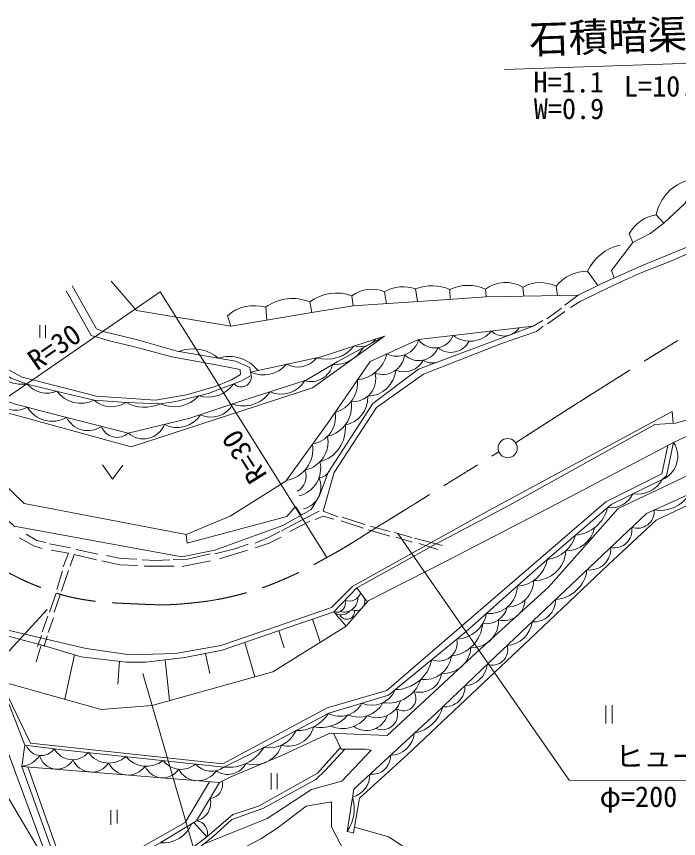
# Model space of a CAD drawing. Units: millimetres, scale not verified. Extents: x 40000 to 680000, y 20000 to 380000.
# Drawn here: x 115153 to 173890, y 266697 to 339632 of the extents above; entities that cross this region are included whole.
import ezdxf
from ezdxf.enums import TextEntityAlignment as Align

# ---------------------------------------------------------------- set-up
doc = ezdxf.new("R2010")
doc.units = ezdxf.units.MM
doc.header["$LTSCALE"] = 1000
doc.linetypes.add('CHAIN', pattern=[18.5, 12, -1.5, 3.5, -1.5])
doc.layers.add('M-BMK', color=2, linetype='CHAIN', lineweight=13)
doc.layers.add('M-WORK', color=1, linetype='Continuous', lineweight=13)
doc.styles.add('ＭＳ ゴシック', font='')
doc.styles.get('ＭＳ ゴシック').set_extended_font_data('MS Gothic')

msp = doc.modelspace()

# ---------------------------------------------------------------- linework, layer by layer
at = {"layer": 'M-BMK'}
for points, knots in [([(85758, 325328), (86893, 323715), (87182, 323296), (88079, 321984), (89416, 320029), (90116, 318902), (91436, 316937), (92461, 315412), (93037, 314559), (94071, 313040), (95606, 310785), (96463, 309519), (98015, 307275), (99021, 305820), (99620, 305028), (100610, 303561), (101357, 302454), (101741, 301810), (102490, 300704), (103107, 299794), (103433, 299268), (104117, 298407), (104582, 297822), (104844, 297493), (105371, 296963), (106513, 295814), (107156, 295165), (108421, 294154), (109342, 293417), (109866, 293009), (110854, 292366), (112092, 291560), (112804, 291131), (114115, 290450), (115368, 289800), (116076, 289432), (117400, 288943), (118590, 288503), (119264, 288245), (120511, 288006), (122395, 287645), (123482, 287610), (125399, 287530), (127208, 287455), (128231, 287363), (130033, 287530), (131986, 287711), (133087, 287864), (134985, 288355), (136346, 288707), (137099, 288959), (138397, 289498), (140123, 290215), (141042, 290731), (142683, 291625), (144727, 292739), (145792, 293502), (147777, 294720), (149854, 295993), (151006, 296724), (153078, 298005), (154978, 299179), (155573, 299546), (157945, 301007)], [0, 0, 0, 0, 1, 1, 1, 2, 2, 2, 3, 3, 3, 4, 4, 4, 5, 5, 5, 6, 6, 6, 7, 7, 7, 8, 8, 8, 9, 9, 9, 10, 10, 10, 11, 11, 11, 12, 12, 12, 13, 13, 13, 14, 14, 14, 15, 15, 15, 16, 16, 16, 17, 17, 17, 18, 18, 18, 19, 19, 19, 20, 20, 20, 21, 21, 21, 21]), ([(159437, 301809), (163920, 304694), (165068, 305428), (168701, 307712), (173036, 310438), (175517, 311882), (179858, 314600), (181100, 315378), (181713, 315961), (183027, 316610), (184296, 317238), (185036, 317528), (186339, 318081), (186936, 318335), (187270, 318483), (187883, 318695), (189241, 319162), (190045, 319283), (191449, 319584), (192390, 319785), (192936, 319790), (193890, 319915), (196033, 320197), (197241, 320302), (199381, 320605), (201498, 320905), (202676, 321133), (204793, 321431), (206860, 321722), (208023, 321854), (210094, 322113), (212220, 322380), (213413, 322509), (215538, 322780), (218340, 323137), (219900, 323410), (222708, 323724), (224618, 323938), (225692, 324028), (227612, 324129), (230379, 324275), (231937, 324277), (234706, 324176), (236650, 324106), (237726, 323880), (239658, 323653), (242671, 323298), (244347, 323005), (247348, 322558), (248362, 322406), (248931, 322323), (249942, 322153), (250680, 322029), (250915, 321988), (251829, 321822)], [0, 0, 0, 0, 1, 1, 1, 2, 2, 2, 3, 3, 3, 4, 4, 4, 5, 5, 5, 6, 6, 6, 7, 7, 7, 8, 8, 8, 9, 9, 9, 10, 10, 10, 11, 11, 11, 12, 12, 12, 13, 13, 13, 14, 14, 14, 15, 15, 15, 16, 16, 16, 17, 17, 17, 18, 18, 18, 18])]:
    msp.add_open_spline(points, degree=3, knots=knots, dxfattribs=at)
at = {"layer": 'M-WORK'}
for p, q in [((171903, 322027), (172589, 321306)), ((169522, 320344), (169844, 319592)), ((165810, 317022), (166719, 315769)), ((147812, 315213), (147968, 314149)), ((150563, 315456), (150732, 314335)), ((153610, 315403), (153643, 314531)), ((156753, 315424), (156813, 314745)), ((160086, 315625), (160170, 314814)), ((163027, 315689), (163144, 314876)), ((144902, 314832), (145036, 313951)), ((163816, 314025), (164975, 314913)), ((137263, 313827), (137357, 312695)), ((141188, 314303), (141347, 313369)), ((162213, 312818), (163499, 313739)), ((134181, 312158), (133867, 313086)), ((162258, 312354), (163789, 313462)), ((117214, 312254), (117219, 311144)), ((117722, 312254), (117736, 311079)), ((173310, 304588), (173398, 303536)), ((139396, 293949), (141188, 294859)), ((143969, 294877), (145924, 294227)), ((144061, 295209), (146074, 294555)), ((146385, 294095), (148289, 293531)), ((148318, 293924), (146531, 294422)), ((150236, 293411), (148698, 293853)), ((148835, 293430), (150250, 292979)), ((152964, 292682), (150452, 293355)), ((118085, 292849), (119940, 292475)), ((150866, 292871), (152531, 292344)), ((120444, 292344), (122377, 291920)), ((133180, 291525), (135649, 292273)), ((129843, 290841), (132383, 291349)), ((119244, 290437), (118736, 288807)), ((119762, 290468), (119159, 288659)), ((126479, 290848), (129138, 290848)), ((145337, 288926), (146216, 287796)), ((118666, 288457), (118080, 286793)), ((119068, 288401), (118496, 286772)), ((143305, 286799), (144393, 285548)), ((117925, 286440), (117445, 285036)), ((118426, 286292), (117974, 284987)), ((141428, 286158), (142097, 284118)), ((117375, 284714), (117026, 283730)), ((117893, 284693), (117618, 283730)), ((138425, 285131), (138890, 283614)), ((117353, 283861), (116910, 282388)), ((135423, 284105), (136290, 281052)), ((120308, 283003), (119444, 279049)), ((131929, 283121), (132317, 281344)), ((124306, 282424), (124145, 280407)), ((128339, 282551), (128724, 278934)), ((134396, 253691), (126358, 281352)), ((112744, 278775), (118399, 263586)), ((167434, 278506), (167434, 276919)), ((168005, 278527), (167995, 276908)), ((143289, 276042), (143970, 274641)), ((143970, 274641), (146128, 274641)), ((146620, 274546), (144031, 271790)), ((146128, 274641), (146620, 274546)), ((133181, 271667), (115645, 273098)), ((137752, 272490), (137752, 271061)), ((138291, 272474), (138291, 271093)), ((139812, 270912), (141722, 271951)), ((137002, 269372), (139812, 270912)), ((123541, 269224), (123541, 267907)), ((124081, 269240), (124081, 268034)), ((134265, 268377), (137002, 269372)), ((132619, 266885), (134265, 268377)), ((125678, 261436), (132619, 266885))]:
    msp.add_line(p, q, dxfattribs=at)
for points in [[(158444, 334917), (176870, 335536), (188513, 320807)], [(168183, 316431), (167939, 317100), (169844, 319592), (171383, 320385), (172589, 321306), (174446, 323052), (175414, 324655), (176081, 325607), (178827, 326051), (183112, 326813), (185143, 327067), (185604, 321814), (186778, 320830), (190365, 320782), (190825, 321258)], [(88923, 324980), (90674, 322623), (91198, 322051), (93261, 319099), (95515, 315846), (98411, 311850), (100998, 308279), (102887, 305748), (104006, 304724), (107053, 301844), (114957, 294416), (129812, 291702), (132741, 292273), (136335, 293583), (138787, 294464), (141311, 295892), (142025, 297122), (142819, 299169), (146771, 305296), (150818, 308327), (160991, 312152), (161864, 312644)], [(82032, 324184), (85624, 318223), (86647, 316271), (87433, 315223), (89052, 313343), (91195, 310129), (93337, 306796), (96289, 302273), (98265, 299416), (99408, 297559), (101122, 294964), (102772, 292425), (103470, 291331), (104661, 289520), (105836, 287838), (106486, 286711), (108073, 282839), (108901, 280839), (112605, 277813), (113701, 275473), (113875, 271235), (118399, 263586), (119851, 260195), (126629, 241893)], [(130212, 293677), (115833, 296429), (109468, 302578), (104058, 307781), (102336, 310574), (100812, 312875), (99590, 314526), (98067, 316780), (96511, 318764), (94476, 321005)], [(123563, 316141), (125817, 313538), (134181, 312158), (141878, 313459), (145036, 313951), (153035, 314491), (156813, 314745), (164975, 314913), (167089, 315951), (170613, 317498), (175422, 319474), (177255, 320022), (185087, 321117)], [(164311, 313807), (165174, 314353), (166914, 315206), (169037, 316194), (170631, 316913), (173255, 317964), (175266, 318832), (177699, 319756), (181138, 320161), (184778, 320616)], [(119570, 315293), (121769, 311320), (123406, 310847), (125620, 310311), (128929, 309444), (133013, 308689), (135002, 308308), (135044, 307857), (134233, 307398), (132794, 306791), (130241, 306065), (127480, 305585), (122244, 305958), (115652, 307619), (111399, 309894), (108087, 311746), (103728, 313893), (101844, 316031), (100151, 319268)], [(101831, 315038), (103389, 313627), (106521, 312030), (112123, 309070), (114673, 307547), (116091, 307018), (119022, 306309), (122038, 305589), (124884, 305388), (127889, 305272), (129285, 305473), (132163, 306192), (135073, 307272), (135983, 307790), (135845, 308488), (134576, 309060), (129418, 309935), (125884, 310930), (122858, 311670), (122252, 311912), (120110, 315722)], [(103919, 298677), (127904, 315203), (142683, 291625)], [(143704, 295247), (142359, 295731), (143335, 299176), (147091, 304932), (151270, 307900), (158285, 310661), (161301, 311693), (161892, 312164)], [(145136, 267712), (145051, 267204), (144500, 267336), (145075, 271083), (152362, 277805), (157131, 282353), (171040, 295541), (177135, 298279), (180729, 301660), (185419, 306635), (191395, 312039), (192038, 312373), (193894, 312682), (201655, 310278), (203420, 309751), (209112, 309423), (217261, 306311), (220935, 302955), (223934, 299955), (225045, 297781), (228315, 302605)], [(160991, 312152), (150829, 310961), (146528, 309025), (142751, 303517), (139037, 298407), (134117, 295296), (130212, 293677), (130308, 292915), (139140, 295272), (139918, 296153), (140405, 295379)], [(103181, 309203), (105891, 309145), (109584, 307431), (112874, 306045), (114948, 305272), (117995, 304468), (125063, 302659), (130438, 303950), (135242, 305558), (140850, 307367), (143611, 308976), (147796, 311282)], [(147796, 311282), (141412, 306676), (125334, 301454), (112913, 304856), (105583, 308241), (103938, 307976)], [(135926, 308080), (142175, 309431), (147796, 311282)], [(185775, 306957), (173627, 303551), (171786, 303424), (158899, 296274), (152374, 292840), (145337, 288926), (143305, 286799), (133418, 283419), (130085, 282752), (126641, 282356), (124879, 282356), (120896, 282832), (117634, 283784), (114103, 284752), (110928, 287355), (109290, 288741)], [(183389, 305984), (180613, 303010), (176581, 299788), (168535, 295979), (162358, 288986), (155962, 283209), (148032, 275850)], [(158705, 259820), (148183, 266855), (145136, 267712), (145588, 270283), (149802, 274116), (160705, 284400), (167681, 291019), (171918, 294947), (178097, 297867), (182861, 302218), (185313, 305170), (192979, 302623)], [(108738, 289765), (114404, 285194), (121332, 283552), (125236, 283004), (129259, 283123), (133283, 283837), (138306, 285552), (143091, 287194), (144996, 289099), (157066, 295788), (173326, 304597)], [(113710, 280663), (122657, 278144), (127180, 278502), (137893, 281501), (144393, 285548), (146369, 287786), (153344, 291333), (163152, 296428), (172933, 301571), (173449, 301839), (174960, 302546)], [(108738, 289765), (112172, 283388), (113553, 280984), (116410, 275151), (133455, 273318), (142716, 278293), (148025, 279841), (167434, 296570), (172407, 299057), (172933, 301571)], [(115889, 274992), (119203, 274583), (133561, 273038), (137737, 275098), (142871, 277819), (148171, 279422), (155060, 285072), (160170, 289611), (162455, 291627), (167915, 296341), (172438, 298547), (172835, 298880), (173449, 301839)], [(122789, 299843), (123677, 298594), (124594, 299836)], [(138656, 293991), (140567, 295014), (141999, 295734)], [(141643, 295003), (142352, 295313), (143323, 295025)], [(136332, 292917), (137499, 293392), (138529, 293937)], [(115381, 293388), (116764, 292627), (117427, 292443)], [(116016, 293699), (116962, 293134), (117759, 292972)], [(136328, 292494), (137583, 292917), (138646, 293444)], [(184744, 271830), (164175, 271884), (148984, 293771)], [(132746, 291956), (134525, 292405), (135702, 292816)], [(118233, 292292), (119764, 292017), (119300, 290793)], [(119929, 290848), (120268, 291902), (122248, 291427)], [(123153, 291800), (124408, 291539), (125826, 291490)], [(129064, 291441), (130327, 291469), (132344, 291949)], [(122740, 291328), (124327, 290989), (125886, 290919)], [(126299, 291413), (127519, 291356), (128775, 291420)], [(109290, 288741), (110928, 287355), (114103, 284752), (117634, 283784), (120896, 282832), (124879, 282356), (126641, 282356), (130085, 282752), (133418, 283419), (143305, 286799)], [(144393, 285548), (137893, 281501), (127180, 278502), (122657, 278144), (113710, 280663), (113553, 280984), (112172, 283388), (109290, 288741)], [(77287, 262858), (95785, 263001), (117892, 287030)], [(113710, 280663), (115889, 274992), (115645, 273098), (119177, 263239), (119949, 262784), (123091, 263557), (125557, 264985), (127895, 266308), (131133, 268276), (133181, 271667), (134113, 272136), (138826, 274120), (142953, 276056), (148032, 275850)], [(132053, 266840), (134351, 268844), (136637, 269584), (141874, 272494), (143902, 274782)], [(144287, 274641), (142572, 272759), (141722, 271951)], [(116161, 273056), (119542, 263495), (120573, 263431), (123097, 264130), (130112, 268129), (132270, 271741)], [(144031, 271790), (141319, 271044), (137383, 268489), (131758, 266209)], [(120107, 262823), (120933, 260407), (125303, 261719), (132053, 266840), (130901, 268135)]]:
    msp.add_lwpolyline(points, dxfattribs=at)
msp.add_lwpolyline([(132642, 264479), (136845, 266685), (138294, 267606), (140865, 269584), (143109, 269955), (143109, 267743), (144262, 265521), (138358, 264019), (133300, 263490)], close=True, dxfattribs=at)
msp.add_circle((158730, 301335), 851, dxfattribs=at)
for centre, radius, start, end in [((175806, 321263), 3977, 103.67472, 168.92465), ((172345, 318876), 3182, 97.98421, 152.51094), ((169612, 315255), 4193, 102.44141, 155.08193), ((165743, 313591), 3432, 88.88364, 142.31335), ((158573, 312980), 3048, 60.23412, 126.66939), ((161617, 312862), 3159, 63.47943, 118.99338), ((143513, 311284), 3810, 68.61857, 127.59593), ((146686, 312511), 2927, 67.37128, 127.54498), ((149454, 312323), 3323, 70.50234, 119.60829), ((152023, 311738), 3994, 66.5755, 111.43526), ((155203, 312168), 3606, 64.55505, 116.2166), ((139647, 310592), 4018, 67.44159, 126.39009), ((136242, 310351), 3622, 73.62498, 130.97866), ((155382, 313305), 2485, 233.0426, 320.32656), ((158398, 312882), 1603, 226.51329, 326.85586), ((145600, 312150), 1821, 254.31474, 322.1472), ((148888, 311501), 2015, 244.0369, 344.43617), ((152261, 311971), 1752, 215.18822, 338.18093), ((153692, 311636), 1804, 230.58975, 333.16676), ((130811, 306630), 3508, 49.97711, 110.75536), ((142682, 312309), 3089, 253.36383, 321.75647), ((143307, 311723), 2990, 267.90307, 330.2423), ((150851, 310927), 1829, 226.0646, 337.99476), ((134028, 306203), 3258, 38.30375, 107.15541), ((140104, 310691), 2161, 242.80938, 321.59072), ((145115, 310336), 2962, 275.61828, 347.41393), ((147649, 309814), 1943, 248.65818, 353.97259), ((115712, 310488), 3491, 210.29707, 276.22943), ((137071, 310508), 2685, 244.76068, 319.63942), ((141297, 309201), 1957, 253.11771, 346.22002), ((149560, 309959), 1863, 246.20108, 333.86139), ((152066, 310401), 1514, 236.56039, 283.55151), ((135090, 307668), 901, 224.31708, 7.75877), ((145036, 307441), 1987, 264.56042, 16.45126), ((146246, 308506), 2575, 271.86546, 354.39351), ((138649, 308520), 2397, 245.58379, 330.17992), ((142669, 307137), 2748, 285.87094, 5.23825), ((117878, 308586), 2378, 221.27795, 291.52727), ((120875, 307996), 2673, 217.35915, 295.77215), ((132153, 308691), 2825, 253.2131, 324.21562), ((135309, 307905), 2824, 249.81642, 326.29162), ((115099, 306710), 2021, 203.41392, 300.23822), ((129125, 307983), 2980, 245.48165, 317.91308), ((143848, 305820), 2484, 280.79993, 2.597), ((118320, 306280), 2566, 210.85418, 299.97083), ((123594, 307372), 2366, 228.88347, 303.03612), ((126498, 308208), 3249, 240.21868, 295.34513), ((132426, 306228), 2142, 244.07644, 332.94483), ((142152, 305044), 2728, 282.6031, 8.83029), ((129421, 305599), 2442, 242.44771, 327.90699), ((141030, 304092), 2424, 279.52994, 9.53538), ((121492, 305000), 2113, 206.51883, 304.76379), ((126404, 304184), 2031, 228.69404, 338.31449), ((124088, 303773), 1481, 200.06873, 311.21389), ((141288, 303062), 3042, 285.04493, 5.99659), ((140227, 301901), 2566, 281.67952, 10.79992), ((138598, 301282), 2863, 279.55819, 8.4294), ((171590, 300609), 2230, 292.36495, 33.50705), ((139632, 299549), 2512, 283.07849, 13.21338), ((139349, 298829), 1505, 299.23548, 21.81473), ((141851, 299894), 1209, 276.77078, 331.17574), ((140181, 297888), 1984, 283.06298, 23.96991), ((170195, 299850), 2595, 262.14907, 329.8497), ((167873, 298227), 2183, 262.60457, 334.28455), ((172240, 298854), 3045, 260.36621, 328.01481), ((164480, 296797), 3198, 274.91156, 346.70126), ((170226, 295730), 1509, 250.98537, 4.6158), ((163883, 294841), 2625, 270.40368, 347.5524), ((168200, 294050), 1556, 257.5813, 9.37405), ((161867, 294418), 2998, 277.32154, 344.39187), ((166012, 292381), 1859, 262.3409, 4.61444), ((161102, 292396), 2805, 268.9698, 356.31816), ((159427, 291954), 2868, 273.15397, 349.75556), ((162749, 290926), 3040, 274.2758, 352.67955), ((158656, 289622), 2396, 270.84743, 359.27575), ((157116, 289127), 2468, 264.0557, 359.16719), ((144693, 288835), 1066, 248.48746, 339.85269), ((145259, 287722), 802, 243.64069, 35.14357), ((143530, 287582), 814, 253.97359, 18.65019), ((144214, 288023), 1230, 253.75445, 2.5127), ((158382, 287914), 1884, 255.39348, 357.97912), ((161042, 287850), 1934, 265.64767, 1.30768), ((143965, 287486), 952, 226.13005, 322.02821), ((144456, 286844), 693, 205.70333, 7.04881), ((154072, 287222), 2842, 272.96996, 348.85424), ((156795, 287697), 1954, 261.68311, 346.06204), ((155621, 285948), 2290, 266.03529, 3.56002), ((158499, 286231), 2417, 274.3047, 352.65065), ((153350, 286031), 3174, 277.07323, 355.1597), ((152622, 284066), 1628, 247.47939, 11.24306), ((157372, 283440), 1363, 250.74899, 16.24352), ((153031, 283787), 2434, 266.51679, 357.09012), ((148722, 283255), 3349, 270.67094, 348.05151), ((151327, 283235), 2440, 262.70551, 351.67032), ((154809, 282382), 2125, 273.44533, 353.82217), ((148122, 281764), 3046, 261.36416, 341.84549), ((150936, 281638), 1968, 254.26079, 351.77857), ((153174, 280152), 1766, 263.7387, 3.5288), ((146665, 280801), 2280, 247.22372, 336.86935), ((149500, 279124), 1095, 233.74997, 34.52351), ((143858, 279723), 2180, 241.94538, 332.01364), ((145514, 279910), 2442, 247.0924, 331.72611), ((147136, 279617), 2200, 247.07509, 341.66565), ((147611, 277704), 1353, 245.32883, 23.35765), ((149794, 279277), 3308, 281.29076, 344.56014), ((140071, 279531), 3260, 267.96102, 327.89138), ((142162, 279712), 3159, 258.4793, 319.49074), ((144087, 279143), 2686, 246.78595, 324.6934), ((146209, 278227), 1942, 234.46084, 341.66629), ((139294, 277215), 2316, 254.60595, 345.01859), ((137566, 277359), 2624, 259.5377, 335.56816), ((148341, 276203), 2107, 270.00396, 355.38256), ((117349, 275464), 1409, 200.34341, 325.59887), ((136283, 275769), 2521, 252.47634, 341.83895), ((120142, 275541), 1849, 208.16071, 319.15162), ((123352, 275603), 2213, 215.06939, 312.64892), ((133968, 276660), 3645, 263.58761, 328.92141), ((115389, 275269), 2186, 276.73149, 326.49738), ((118754, 274436), 1587, 193.6232, 332.0466), ((121827, 274424), 1824, 203.64326, 325.48739), ((126688, 275502), 2388, 219.7304, 307.98791), ((129755, 274855), 2019, 217.704, 310.01431), ((146700, 274040), 1642, 263.41227, 1.97425), ((125026, 274222), 1889, 206.13682, 324.2024), ((128124, 273787), 1703, 203.16887, 326.46361), ((131245, 273765), 1934, 208.34076, 326.94133), ((132449, 274492), 1830, 220.30325, 307.41506), ((133904, 274218), 1831, 235.44725, 332.21702), ((144437, 272383), 2075, 284.80728, 0.69226), ((132199, 271502), 1244, 276.26328, 13.02311), ((130750, 269866), 1635, 283.55199, 14.18371), ((141671, 269326), 3459, 324.87357, 17.68274), ((128106, 269133), 2833, 265.72073, 336.86535), ((131014, 267187), 1095, 341.54401, 83.79431)]:
    msp.add_arc(centre, radius, start, end, dxfattribs=at)

# ---------------------------------------------------------------- texts
at = {"layer": 'M-WORK', "style": 'ＭＳ ゴシック'}
for s, height, rotation, p in [('石積暗渠', 2566, 1.924, (160710, 335558)), ('R=30', 1833, 34.567, (117289, 307693)), ('R=30', 1833, 122.079, (137917, 299227))]:
    msp.add_text(s, height=height, rotation=rotation, dxfattribs=at).set_placement(p, align=Align.BOTTOM_LEFT)
for s, p in [('H=1.1', (161022, 332342)), ('L=10.9', (169053, 331977)), ('W=0.9', (161054, 329978)), ('ヒューム管', (168283, 272521)), ('φ=200 L=11.9', (166890, 268950))]:
    msp.add_text(s, height=1833, dxfattribs=at).set_placement(p, align=Align.BOTTOM_LEFT)

doc.saveas('drawing.dxf')
